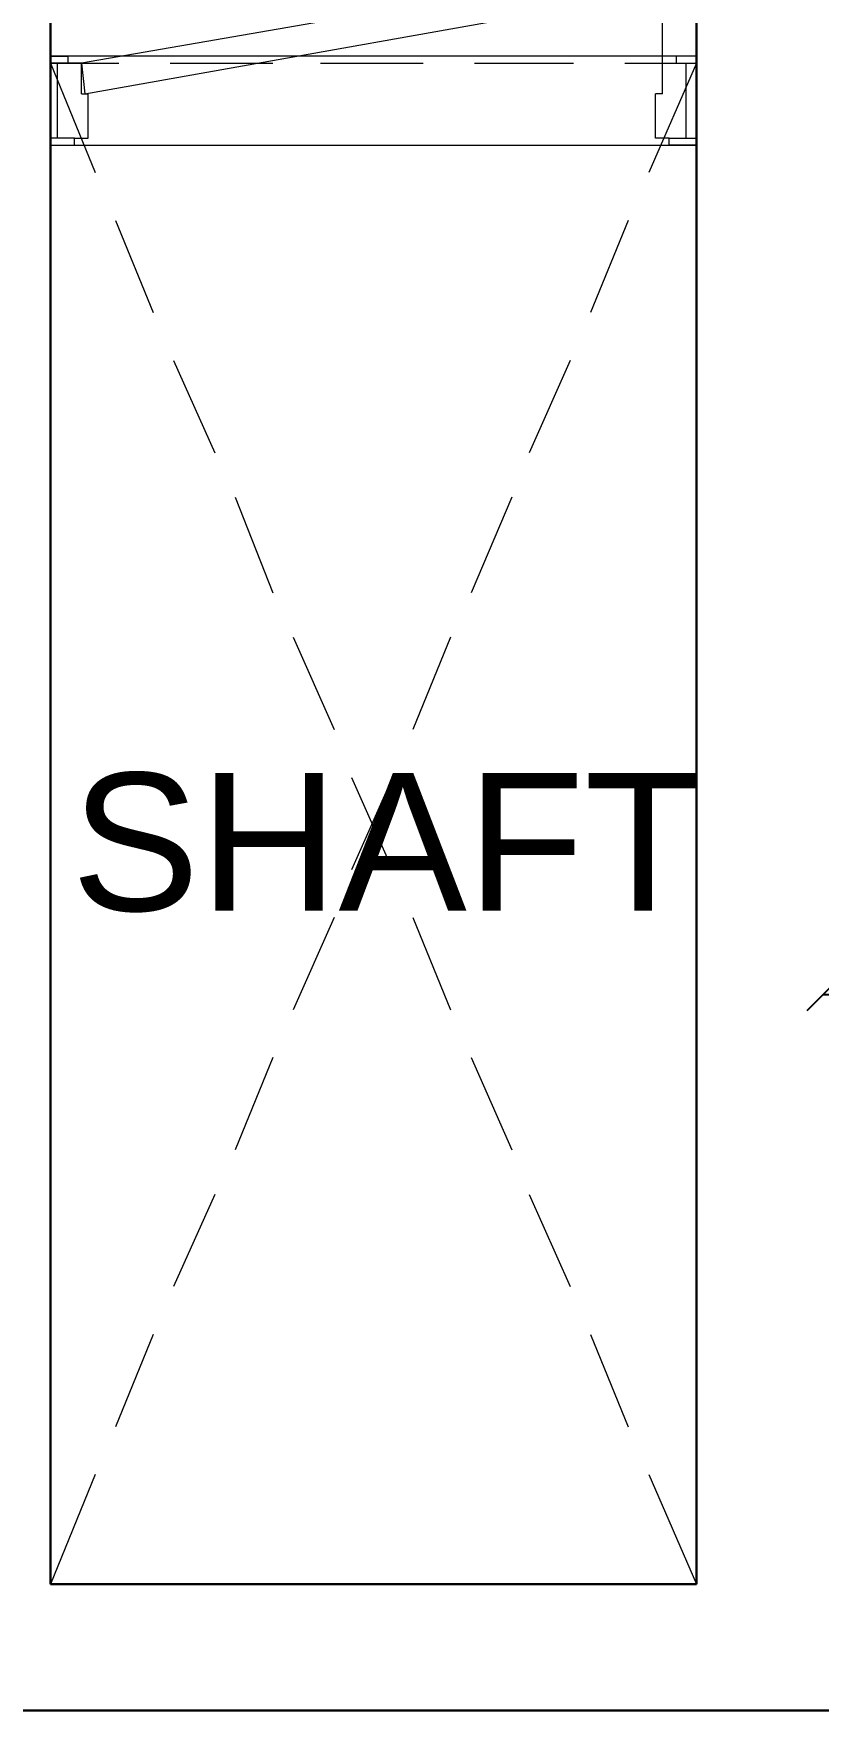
# Model space of a CAD drawing. Header units: millimetres. Extents: x 75500 to 345360, y -224327 to 19532.
# Drawn here: x 126974 to 127946, y -25346 to -23269 of the extents above; entities that cross this region are included whole.
import ezdxf

# ---------------------------------------------------------------- set-up
doc = ezdxf.new("R2010")
doc.units = ezdxf.units.MM
doc.header["$LTSCALE"] = 0.01
doc.layers.add('A-WALL', color=7, linetype='Continuous', lineweight=30)
doc.layers.add('funiture', color=11, linetype='Continuous', lineweight=5)
doc.styles.add('Arial$001H0', font='arial.ttf')
doc.styles.get("Standard").update_dxf_attribs({"font": 'arial.ttf'})
doc.dimstyles.get("Standard").update_dxf_attribs({"dimtxt": 50, "dimasz": 30, "dimexe": 0.18, "dimexo": 0.0625, "dimgap": 0.09, "dimtad": 0, "dimdec": 0, "dimzin": 0, "dimdsep": 46, "dimtxsty": 'Standard', "dimblk": 'ARCHTICK', "dimtsz": 20, "dimcen": 0.09, "dimse1": 1, "dimse2": 1, "dimadec": 0, "dimazin": 0, "dimtfac": 1, "dimtdec": 4, "dimtofl": 0, "dimtmove": 0, "dimatfit": 3, "dimldrblk": 'ARCHTICK', "dimfxl": 1, "dimtolj": 1, "dimtzin": 0, "dimarcsym": 0})

# ---------------------------------------------------------------- blocks, each defined once
blk = doc.blocks.new('*D61')
at = {"layer": 'Defpoints', "color": 0, "transparency": 16777216}
for p in [(128251.9, -24459.3), (127951.9, -24517.8), (128251.9, -24517.8)]:
    blk.add_point(p, dxfattribs=at)
at = {"layer": 'funiture', "color": 0, "lineweight": -2, "transparency": 16777216}
for p, q in [((127971.9, -24439.3), (127931.9, -24479.3)), ((128231.9, -24479.3), (128271.9, -24439.3)), ((127951.9, -24459.3), (128046.7, -24459.3)), ((128251.9, -24459.3), (128157.2, -24459.3))]:
    blk.add_line(p, q, dxfattribs=at)
at = {"layer": 'funiture', "color": 0, "transparency": 16777216, "insert": (128101.9, -24459.3), "char_height": 50, "attachment_point": 5}
blk.add_mtext('\\A1;300', dxfattribs=at)
blk = doc.blocks.new('_ARCHTICK')
at = {"color": 0, "linetype": 'ByBlock', "const_width": 0.15}
blk.add_lwpolyline([(-0.5, -0.5), (0.5, 0.5)], dxfattribs=at)

msp = doc.modelspace()

# ---------------------------------------------------------------- linework, layer by layer
at = {"color": 251, "linetype": 'Continuous', "lineweight": 9, "true_color": 0x545454}
for p, q in [((127795.3, -23297.2), (126995.3, -23297.2)), ((126995.3, -23407.3), (127795.3, -23407.3))]:
    msp.add_line(p, q, dxfattribs=at)
at = {"color": 8, "linetype": 'Continuous', "lineweight": 5}
for p, q in [((126995.3, -23305.7), (127050.4, -23441.2)), ((126995.3, -23305.7), (127080, -23305.7)), ((127143.5, -23305.7), (127270.5, -23305.7)), ((127329.7, -23305.7), (127456.7, -23305.7)), ((127520.2, -23305.7), (127642.9, -23305.7)), ((127706.4, -23305.7), (127795.3, -23305.7)), ((127795.3, -23305.7), (127736.1, -23441.2)), ((127075.7, -23500.4), (127122.3, -23614.7)), ((127710.7, -23500.4), (127664.1, -23614.7)), ((127147.7, -23674), (127198.5, -23788.2)), ((127638.7, -23674), (127587.9, -23788.2)), ((127223.9, -23843.3), (127270.5, -23961.8)), ((127566.7, -23843.3), (127516, -23961.8)), ((127295.9, -24016.8), (127346.6, -24131.1)), ((127490.6, -24016.8), (127444, -24131.1)), ((127367.8, -24190.4), (127418.6, -24304.6)), ((127418.6, -24190.4), (127367.8, -24304.6)), ((127346.6, -24363.9), (127295.9, -24478.2)), ((127444, -24363.9), (127490.6, -24478.2)), ((127270.5, -24537.4), (127223.9, -24651.7)), ((127516, -24537.4), (127566.7, -24651.7)), ((127198.5, -24706.7), (127147.7, -24821)), ((127587.9, -24706.7), (127638.7, -24821)), ((127122.3, -24880.3), (127075.7, -24994.6)), ((127664.1, -24880.3), (127710.7, -24994.6)), ((127050.4, -25053.8), (126995.3, -25189.3)), ((127736.1, -25053.8), (127795.3, -25189.3))]:
    msp.add_line(p, q, dxfattribs=at)
at = {"color": 7, "linetype": 'Continuous', "lineweight": 5}
for p, q in [((127003.8, -23398.8), (127003.8, -23305.7)), ((127033.4, -23305.7), (127003.8, -23305.7)), ((127033.4, -23343.8), (127033.4, -23305.7)), ((127753, -23343.8), (127753, -23305.7)), ((127753, -23305.7), (127782.6, -23305.7)), ((127782.6, -23398.8), (127782.6, -23305.7)), ((127033.4, -23343.8), (127041.9, -23343.8)), ((127041.9, -23398.8), (127041.9, -23343.8)), ((127744.5, -23398.8), (127744.5, -23343.8)), ((127753, -23343.8), (127744.5, -23343.8)), ((127025, -23398.8), (127041.9, -23398.8)), ((127761.5, -23398.8), (127744.5, -23398.8))]:
    msp.add_line(p, q, dxfattribs=at)
for points in [[(127037.7, -23343.8), (127748.8, -23216.8), (127740.3, -23183), (127033.4, -23305.7)], [(126995.3, -23398.8), (126995.3, -23407.3), (127025, -23407.3), (127025, -23398.8)], [(127795.3, -23398.8), (127795.3, -23407.3), (127761.5, -23407.3), (127761.5, -23398.8)]]:
    msp.add_lwpolyline(points, close=True, dxfattribs=at)
at = {"color": 8, "linetype": 'Continuous', "lineweight": 5}
msp.add_lwpolyline([(127753, -23309.9), (127753, -23246.5), (127744.5, -23191.4)], dxfattribs=at)
at = {"color": 7, "linetype": 'Continuous', "lineweight": 5}
for points in [[(127003.8, -23305.7), (126995.3, -23305.7), (126995.3, -23297.2), (127016.5, -23297.2), (127016.5, -23305.7)], [(127782.6, -23305.7), (127795.3, -23305.7), (127795.3, -23297.2), (127769.9, -23297.2), (127769.9, -23305.7)]]:
    msp.add_lwpolyline(points, dxfattribs=at)
at = {"layer": 'A-WALL'}
for p, q in [((127795.3, -23149.1), (127795.3, -25189.3)), ((126995.3, -23229.5), (126995.3, -25189.3)), ((126995.3, -25189.3), (127795.3, -25189.3)), ((126732.9, -25345.9), (128421.8, -25345.9))]:
    msp.add_line(p, q, dxfattribs=at)

# ---------------------------------------------------------------- texts
at = {"color": 7, "style": 'Arial$001H0'}
msp.add_text('SHAFT', height=170.65, dxfattribs=at).set_placement((127020.7, -24355.4))

# ---------------------------------------------------------------- dimensions: what is measured, and where the dimension line sits
at = {"layer": 'funiture'}
dim = msp.add_aligned_dim(p1=(127951.9, -24517.8), p2=(128251.9, -24517.8), distance=58.5, dimstyle='Standard', dxfattribs=at)
dim.commit()
dim.dimension.update_dxf_attribs({"geometry": '*D61', "text_midpoint": (128101.9, -24459.3)})

doc.saveas('drawing.dxf')
